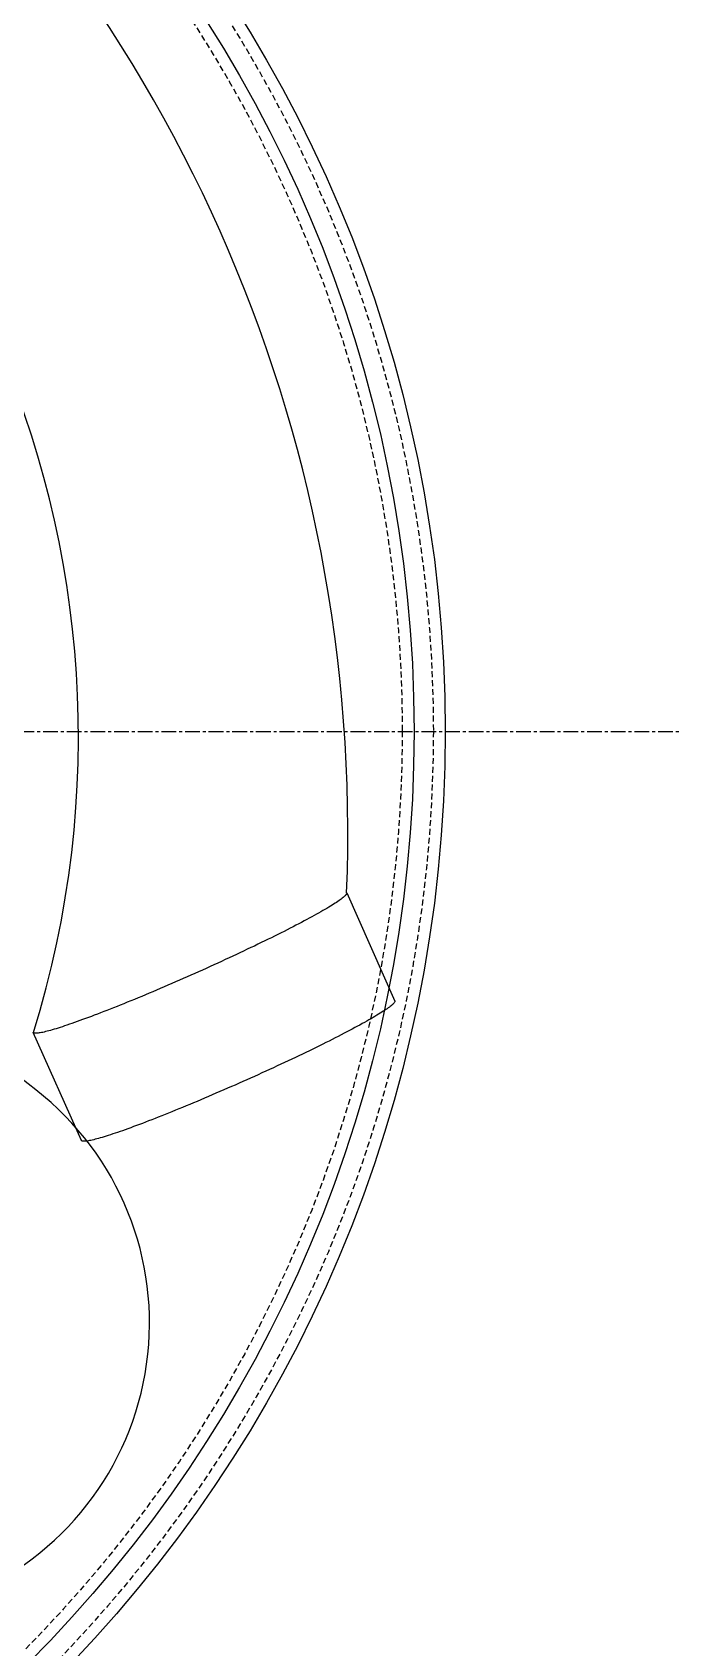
# Model space of a CAD drawing. Extents: x -168 to 134, y -932 to 192.
# Drawn here: x 79.1 to 134, y -77.5 to 59.1 of the extents above; entities that cross this region are included whole.
import ezdxf

# ---------------------------------------------------------------- set-up
doc = ezdxf.new("R2010")
doc.units = 0
doc.linetypes.add('CENTER', pattern=[2, 1.25, -0.25, 0.25, -0.25])
doc.linetypes.add('DASHED', pattern=[0.75, 0.5, -0.25])
doc.layers.get('0').update_dxf_attribs({"linetype": 'CONTINUOUS'})
doc.layers.add('CENTER', color=1, linetype='CENTER')

msp = doc.modelspace()

# ---------------------------------------------------------------- linework, layer by layer
at = {"color": 7, "linetype": 'CONTINUOUS'}
for p, q in [((105.67, -13.65), (109.73, -22.79)), ((79.39, -30.3), (62.67, -17.24)), ((83.24, -34.58), (79.17, -25.45))]:
    msp.add_line(p, q, dxfattribs=at)
for points in [[(105.67, -13.65, 0), (105.67, -13.68, 0), (105.67, -13.7, 0), (105.66, -13.73, 0), (105.64, -13.77, 0), (105.62, -13.81, 0), (105.58, -13.85, 0), (105.54, -13.89, 0), (105.49, -13.94, 0), (105.43, -13.99, 0), (105.37, -14.05, 0), (105.3, -14.11, 0), (105.21, -14.17, 0), (105.13, -14.24, 0), (105.03, -14.3, 0), (104.92, -14.37, 0), (104.81, -14.45, 0), (104.69, -14.53, 0), (104.57, -14.61, 0), (104.44, -14.69, 0), (104.29, -14.78, 0), (104.15, -14.87, 0), (103.99, -14.96, 0), (103.83, -15.05, 0), (103.66, -15.15, 0), (103.48, -15.25, 0), (103.3, -15.36, 0), (103.11, -15.46, 0), (102.92, -15.57, 0), (102.72, -15.68, 0), (102.51, -15.79, 0), (102.29, -15.91, 0), (102.08, -16.02, 0), (101.85, -16.14, 0), (101.62, -16.26, 0), (101.38, -16.39, 0), (101.14, -16.51, 0), (100.89, -16.64, 0), (100.64, -16.77, 0), (100.38, -16.9, 0), (100.12, -17.03, 0), (99.85, -17.17, 0), (99.58, -17.3, 0), (99.3, -17.44, 0), (99.02, -17.57, 0), (98.74, -17.71, 0), (98.45, -17.85, 0), (98.16, -17.99, 0), (97.87, -18.14, 0), (97.57, -18.28, 0), (97.27, -18.42, 0), (96.96, -18.57, 0), (96.65, -18.71, 0), (96.35, -18.86, 0), (96.03, -19, 0), (95.72, -19.15, 0), (95.4, -19.29, 0), (95.09, -19.44, 0), (94.77, -19.59, 0), (94.45, -19.73, 0), (94.12, -19.88, 0), (93.8, -20.03, 0), (93.48, -20.17, 0), (93.15, -20.32, 0), (92.83, -20.46, 0), (92.5, -20.61, 0), (92.18, -20.75, 0), (91.85, -20.89, 0), (91.53, -21.04, 0), (91.2, -21.18, 0), (90.88, -21.32, 0), (90.56, -21.46, 0), (90.23, -21.6, 0), (89.91, -21.73, 0), (89.6, -21.87, 0), (89.28, -22, 0), (88.96, -22.13, 0), (88.65, -22.27, 0), (88.34, -22.4, 0), (88.03, -22.52, 0), (87.73, -22.65, 0), (87.42, -22.77, 0), (87.12, -22.9, 0), (86.83, -23.02, 0), (86.53, -23.13, 0), (86.25, -23.25, 0), (85.96, -23.36, 0), (85.68, -23.48, 0), (85.4, -23.58, 0), (85.13, -23.69, 0), (84.86, -23.8, 0), (84.59, -23.9, 0), (84.33, -24, 0), (84.08, -24.09, 0), (83.83, -24.19, 0), (83.58, -24.28, 0), (83.34, -24.36, 0), (83.11, -24.45, 0), (82.88, -24.53, 0), (82.66, -24.61, 0), (82.44, -24.69, 0), (82.23, -24.76, 0), (82.02, -24.83, 0), (81.82, -24.9, 0), (81.63, -24.96, 0), (81.45, -25.02, 0), (81.27, -25.08, 0), (81.1, -25.13, 0), (80.93, -25.18, 0), (80.77, -25.23, 0), (80.62, -25.27, 0), (80.48, -25.31, 0), (80.34, -25.35, 0), (80.21, -25.38, 0), (80.09, -25.41, 0), (79.97, -25.44, 0), (79.86, -25.46, 0), (79.76, -25.48, 0), (79.67, -25.49, 0), (79.58, -25.5, 0), (79.51, -25.51, 0), (79.44, -25.52, 0), (79.38, -25.52, 0), (79.32, -25.51, 0), (79.28, -25.51, 0), (79.24, -25.5, 0), (79.21, -25.48, 0), (79.19, -25.47, 0), (79.17, -25.45, 0)], [(109.73, -22.79, 0), (109.74, -22.81, 0), (109.74, -22.84, 0), (109.73, -22.87, 0), (109.71, -22.9, 0), (109.68, -22.94, 0), (109.65, -22.98, 0), (109.61, -23.03, 0), (109.56, -23.08, 0), (109.5, -23.13, 0), (109.44, -23.19, 0), (109.36, -23.24, 0), (109.28, -23.31, 0), (109.19, -23.37, 0), (109.1, -23.44, 0), (108.99, -23.51, 0), (108.88, -23.58, 0), (108.76, -23.66, 0), (108.64, -23.74, 0), (108.5, -23.83, 0), (108.36, -23.91, 0), (108.21, -24, 0), (108.06, -24.1, 0), (107.9, -24.19, 0), (107.73, -24.29, 0), (107.55, -24.39, 0), (107.37, -24.49, 0), (107.18, -24.6, 0), (106.98, -24.7, 0), (106.78, -24.82, 0), (106.58, -24.93, 0), (106.36, -25.04, 0), (106.14, -25.16, 0), (105.92, -25.28, 0), (105.69, -25.4, 0), (105.45, -25.52, 0), (105.2, -25.65, 0), (104.96, -25.78, 0), (104.7, -25.9, 0), (104.45, -26.04, 0), (104.19, -26.17, 0), (103.92, -26.3, 0), (103.65, -26.44, 0), (103.37, -26.57, 0), (103.09, -26.71, 0), (102.81, -26.85, 0), (102.52, -26.99, 0), (102.23, -27.13, 0), (101.93, -27.27, 0), (101.63, -27.41, 0), (101.33, -27.56, 0), (101.03, -27.7, 0), (100.72, -27.85, 0), (100.41, -27.99, 0), (100.1, -28.14, 0), (99.79, -28.28, 0), (99.47, -28.43, 0), (99.15, -28.58, 0), (98.83, -28.72, 0), (98.51, -28.87, 0), (98.19, -29.02, 0), (97.87, -29.16, 0), (97.54, -29.31, 0), (97.22, -29.45, 0), (96.89, -29.6, 0), (96.57, -29.74, 0), (96.24, -29.89, 0), (95.92, -30.03, 0), (95.59, -30.17, 0), (95.27, -30.31, 0), (94.95, -30.45, 0), (94.62, -30.59, 0), (94.3, -30.73, 0), (93.98, -30.87, 0), (93.66, -31, 0), (93.35, -31.14, 0), (93.03, -31.27, 0), (92.72, -31.4, 0), (92.41, -31.53, 0), (92.1, -31.66, 0), (91.79, -31.79, 0), (91.49, -31.91, 0), (91.19, -32.03, 0), (90.9, -32.15, 0), (90.6, -32.27, 0), (90.31, -32.39, 0), (90.03, -32.5, 0), (89.74, -32.61, 0), (89.47, -32.72, 0), (89.19, -32.83, 0), (88.92, -32.93, 0), (88.66, -33.03, 0), (88.4, -33.13, 0), (88.14, -33.23, 0), (87.89, -33.32, 0), (87.65, -33.41, 0), (87.41, -33.5, 0), (87.17, -33.59, 0), (86.95, -33.67, 0), (86.72, -33.75, 0), (86.51, -33.82, 0), (86.3, -33.9, 0), (86.09, -33.97, 0), (85.89, -34.03, 0), (85.7, -34.1, 0), (85.51, -34.16, 0), (85.33, -34.21, 0), (85.16, -34.27, 0), (85, -34.32, 0), (84.84, -34.36, 0), (84.69, -34.41, 0), (84.54, -34.45, 0), (84.41, -34.48, 0), (84.28, -34.52, 0), (84.15, -34.54, 0), (84.04, -34.57, 0), (83.93, -34.59, 0), (83.83, -34.61, 0), (83.74, -34.63, 0), (83.65, -34.64, 0), (83.58, -34.65, 0), (83.51, -34.65, 0), (83.44, -34.65, 0), (83.39, -34.65, 0), (83.34, -34.64, 0), (83.31, -34.63, 0), (83.28, -34.62, 0), (83.26, -34.6, 0), (83.24, -34.58, 0)]]:
    msp.add_polyline3d(points, dxfattribs=at)
for radius in [114, 111.37]:
    msp.add_circle((0, 0), radius, dxfattribs=at)
at = {"color": 3, "linetype": 'DASHED'}
for radius in [113, 110.37]:
    msp.add_circle((0, 0), radius, dxfattribs=at)
at = {"color": 7, "linetype": 'CONTINUOUS'}
for centre, radius, start, end in [((-19.23, -8.56), 125, 357.6666, 50.3334), ((-1.02, -0.46), 84, 342.6917, 65.3083), ((64, -50), 25, 232.0013, 52.0013)]:
    msp.add_arc(centre, radius, start, end, dxfattribs=at)
at = {"layer": 'CENTER', "color": 1, "linetype": 'CENTER'}
msp.add_line((-134, 0), (134, 0), dxfattribs=at)

doc.saveas('drawing.dxf')
